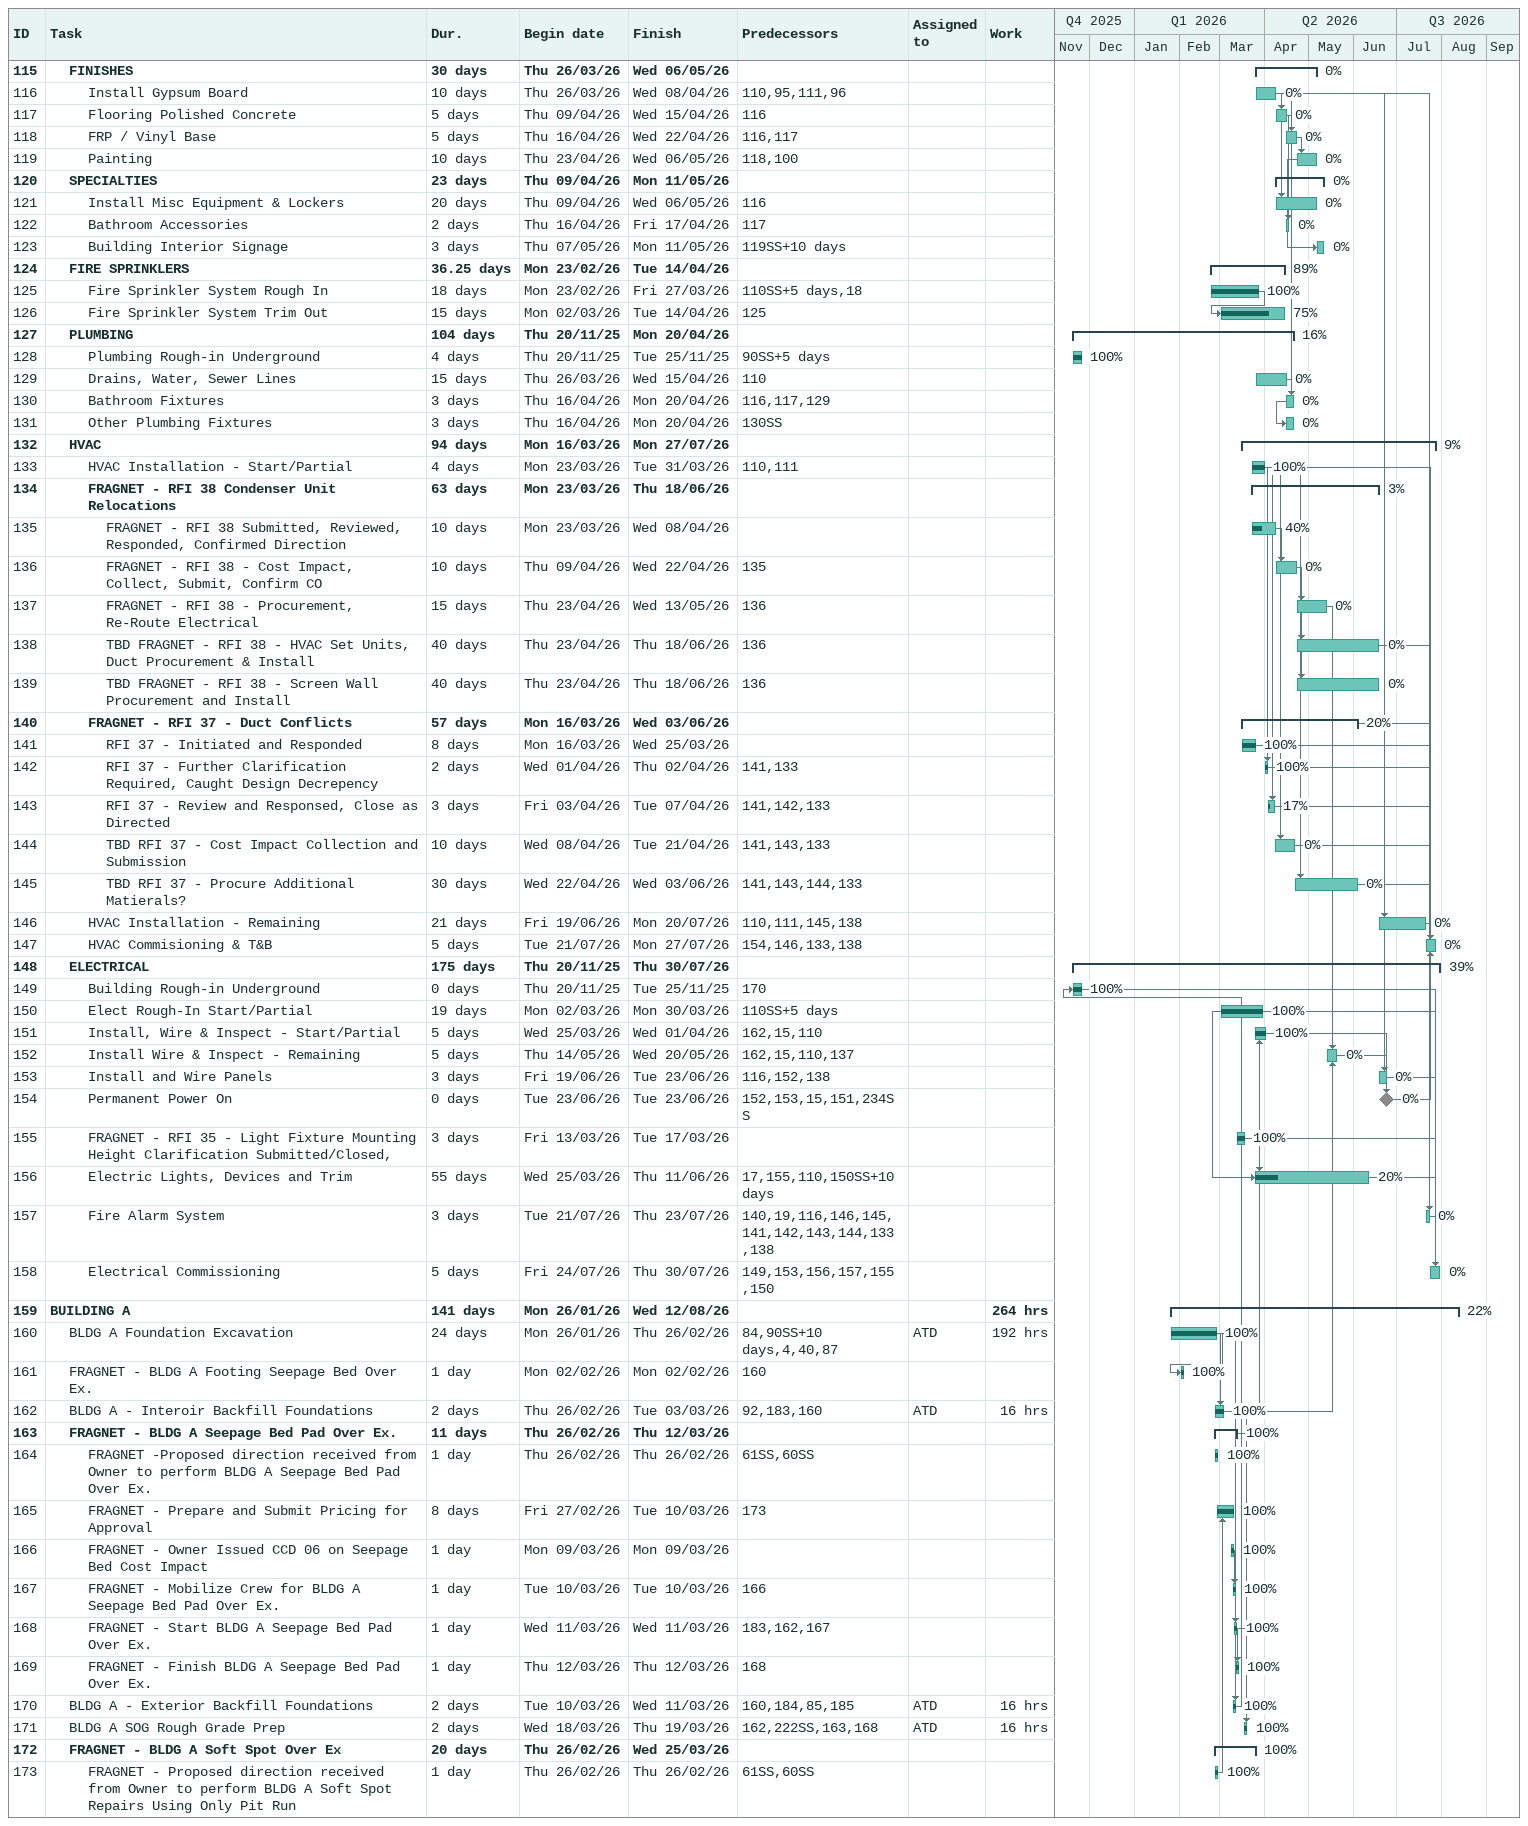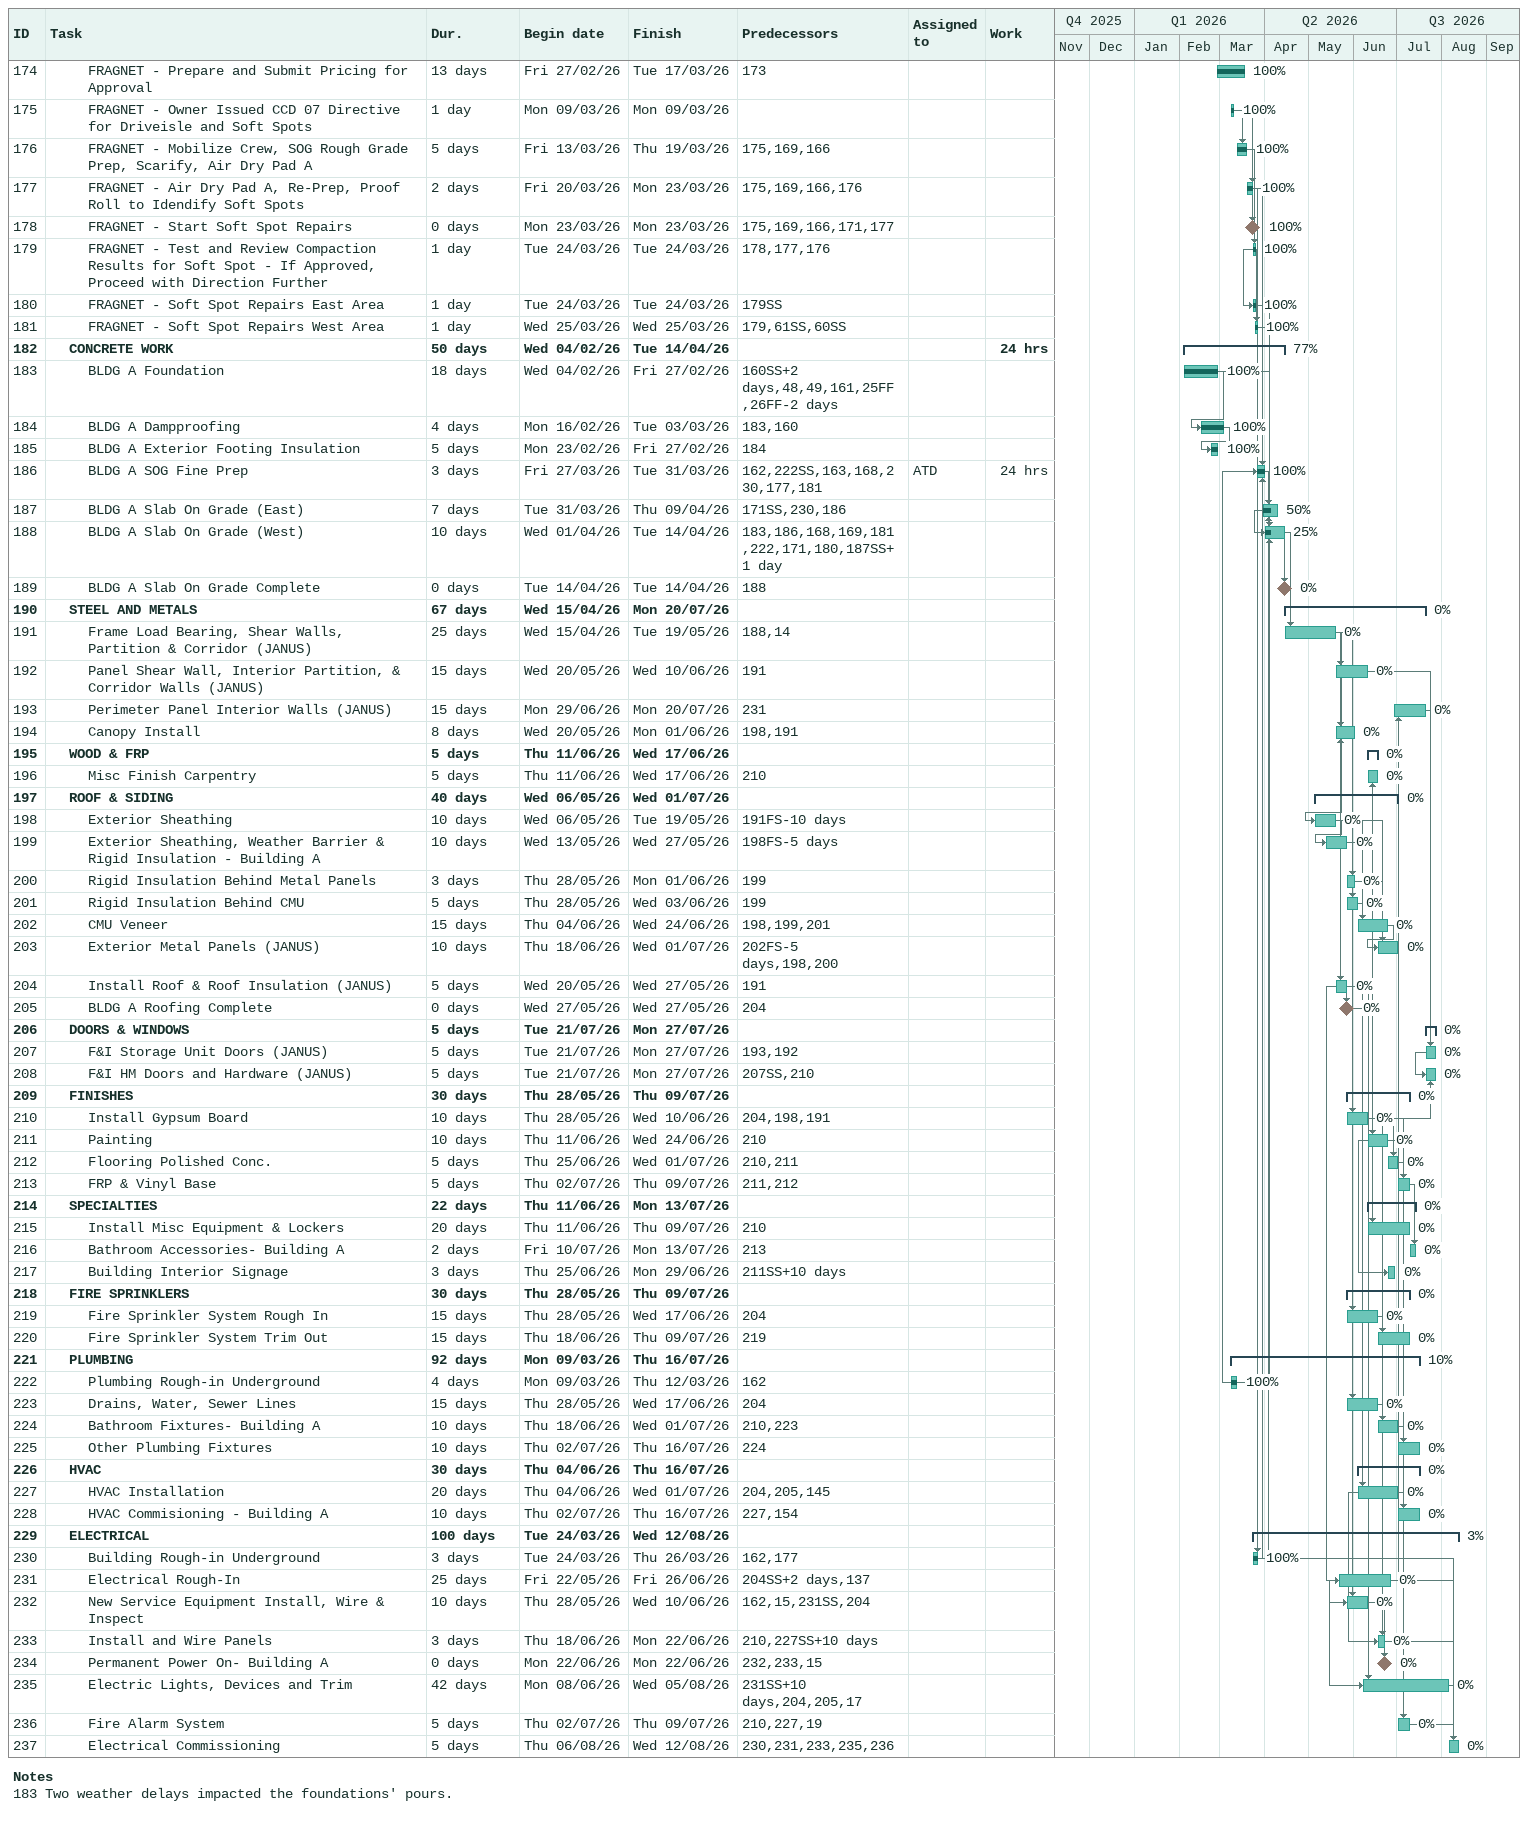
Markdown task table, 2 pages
| ID | Level | Task | Duration | Start | Finish | Predecessors | Resources | % complete | Work (h) |
|---|---|---|---|---|---|---|---|---|---|
| 115 | 2 | **FINISHES** | 30d | 2026-03-26 | 2026-05-06 |  |  | 0 |  |
| 116 | 3 | Install Gypsum Board | 10d | 2026-03-26 | 2026-04-08 | 110, 95, 111, 96 |  | 0 |  |
| 117 | 3 | Flooring Polished Concrete | 5d | 2026-04-09 | 2026-04-15 | 116 |  | 0 |  |
| 118 | 3 | FRP / Vinyl Base | 5d | 2026-04-16 | 2026-04-22 | 116, 117 |  | 0 |  |
| 119 | 3 | Painting | 10d | 2026-04-23 | 2026-05-06 | 118, 100 |  | 0 |  |
| 120 | 2 | **SPECIALTIES** | 23d | 2026-04-09 | 2026-05-11 |  |  | 0 |  |
| 121 | 3 | Install Misc Equipment & Lockers | 20d | 2026-04-09 | 2026-05-06 | 116 |  | 0 |  |
| 122 | 3 | Bathroom Accessories | 2d | 2026-04-16 | 2026-04-17 | 117 |  | 0 |  |
| 123 | 3 | Building Interior Signage | 3d | 2026-05-07 | 2026-05-11 | 119SS+10d |  | 0 |  |
| 124 | 2 | **FIRE SPRINKLERS** | 36.25d | 2026-02-23 | 2026-04-14 |  |  | 89 |  |
| 125 | 3 | Fire Sprinkler System Rough In | 18d | 2026-02-23 | 2026-03-27 | 110SS+5d, 18 |  | 100 |  |
| 126 | 3 | Fire Sprinkler System Trim Out | 15d | 2026-03-02 | 2026-04-14 | 125 |  | 75 |  |
| 127 | 2 | **PLUMBING** | 104d | 2025-11-20 | 2026-04-20 |  |  | 16 |  |
| 128 | 3 | Plumbing Rough-in Underground | 4d | 2025-11-20 | 2025-11-25 | 90SS+5d |  | 100 |  |
| 129 | 3 | Drains, Water, Sewer Lines | 15d | 2026-03-26 | 2026-04-15 | 110 |  | 0 |  |
| 130 | 3 | Bathroom Fixtures | 3d | 2026-04-16 | 2026-04-20 | 116, 117, 129 |  | 0 |  |
| 131 | 3 | Other Plumbing Fixtures | 3d | 2026-04-16 | 2026-04-20 | 130SS |  | 0 |  |
| 132 | 2 | **HVAC** | 94d | 2026-03-16 | 2026-07-27 |  |  | 9 |  |
| 133 | 3 | HVAC Installation - Start/Partial | 4d | 2026-03-23 | 2026-03-31 | 110, 111 |  | 100 |  |
| 134 | 3 | **FRAGNET - RFI 38 Condenser Unit Relocations** | 63d | 2026-03-23 | 2026-06-18 |  |  | 3 |  |
| 135 | 4 | FRAGNET - RFI 38 Submitted, Reviewed, Responded, Confirmed Direction | 10d | 2026-03-23 | 2026-04-08 |  |  | 40 |  |
| 136 | 4 | FRAGNET - RFI 38 - Cost Impact, Collect, Submit, Confirm CO | 10d | 2026-04-09 | 2026-04-22 | 135 |  | 0 |  |
| 137 | 4 | FRAGNET - RFI 38 - Procurement, Re-Route Electrical | 15d | 2026-04-23 | 2026-05-13 | 136 |  | 0 |  |
| 138 | 4 | TBD FRAGNET - RFI 38 - HVAC Set Units, Duct Procurement & Install | 40d | 2026-04-23 | 2026-06-18 | 136 |  | 0 |  |
| 139 | 4 | TBD FRAGNET - RFI 38 - Screen Wall Procurement and Install | 40d | 2026-04-23 | 2026-06-18 | 136 |  | 0 |  |
| 140 | 3 | **FRAGNET - RFI 37 - Duct Conflicts** | 57d | 2026-03-16 | 2026-06-03 |  |  | 20 |  |
| 141 | 4 | RFI 37 - Initiated and Responded | 8d | 2026-03-16 | 2026-03-25 |  |  | 100 |  |
| 142 | 4 | RFI 37 - Further Clarification Required, Caught Design Decrepency | 2d | 2026-04-01 | 2026-04-02 | 141, 133 |  | 100 |  |
| 143 | 4 | RFI 37 - Review and Responsed, Close as Directed | 3d | 2026-04-03 | 2026-04-07 | 141, 142, 133 |  | 17 |  |
| 144 | 4 | TBD RFI 37 - Cost Impact Collection and Submission | 10d | 2026-04-08 | 2026-04-21 | 141, 143, 133 |  | 0 |  |
| 145 | 4 | TBD RFI 37 - Procure Additional Matierals? | 30d | 2026-04-22 | 2026-06-03 | 141, 143, 144, 133 |  | 0 |  |
| 146 | 3 | HVAC Installation - Remaining | 21d | 2026-06-19 | 2026-07-20 | 110, 111, 145, 138 |  | 0 |  |
| 147 | 3 | HVAC Commisioning & T&B | 5d | 2026-07-21 | 2026-07-27 | 154, 146, 133, 138 |  | 0 |  |
| 148 | 2 | **ELECTRICAL** | 175d | 2025-11-20 | 2026-07-30 |  |  | 39 |  |
| 149 | 3 | Building Rough-in Underground | 0d | 2025-11-20 | 2025-11-25 | 170 |  | 100 |  |
| 150 | 3 | Elect Rough-In Start/Partial | 19d | 2026-03-02 | 2026-03-30 | 110SS+5d |  | 100 |  |
| 151 | 3 | Install, Wire & Inspect - Start/Partial | 5d | 2026-03-25 | 2026-04-01 | 162, 15, 110 |  | 100 |  |
| 152 | 3 | Install Wire & Inspect - Remaining | 5d | 2026-05-14 | 2026-05-20 | 162, 15, 110, 137 |  | 0 |  |
| 153 | 3 | Install and Wire Panels | 3d | 2026-06-19 | 2026-06-23 | 116, 152, 138 |  | 0 |  |
| 154 | 3 | Permanent Power On | 0d | 2026-06-23 | 2026-06-23 | 152, 153, 15, 151, 234SS |  | 0 |  |
| 155 | 3 | FRAGNET - RFI 35 - Light Fixture Mounting Height Clarification Submitted/Closed, | 3d | 2026-03-13 | 2026-03-17 |  |  | 100 |  |
| 156 | 3 | Electric Lights, Devices and Trim | 55d | 2026-03-25 | 2026-06-11 | 17, 155, 110, 150SS+10d |  | 20 |  |
| 157 | 3 | Fire Alarm System | 3d | 2026-07-21 | 2026-07-23 | 140, 19, 116, 146, 145, 141, 142, 143, 144, 133, 138 |  | 0 |  |
| 158 | 3 | Electrical Commissioning | 5d | 2026-07-24 | 2026-07-30 | 149, 153, 156, 157, 155, 150 |  | 0 |  |
| 159 | 1 | **BUILDING A** | 141d | 2026-01-26 | 2026-08-12 |  |  | 22 | 264 |
| 160 | 2 | BLDG A Foundation Excavation | 24d | 2026-01-26 | 2026-02-26 | 84, 90SS+10d, 4, 40, 87 | ATD | 100 | 192 |
| 161 | 2 | FRAGNET - BLDG A Footing Seepage Bed Over Ex. | 1d | 2026-02-02 | 2026-02-02 | 160 |  | 100 |  |
| 162 | 2 | BLDG A - Interoir Backfill Foundations | 2d | 2026-02-26 | 2026-03-03 | 92, 183, 160 | ATD | 100 | 16 |
| 163 | 2 | **FRAGNET - BLDG A Seepage Bed Pad Over Ex.** | 11d | 2026-02-26 | 2026-03-12 |  |  | 100 |  |
| 164 | 3 | FRAGNET -Proposed direction received from Owner to perform BLDG A Seepage Bed Pad Over Ex. | 1d | 2026-02-26 | 2026-02-26 | 61SS, 60SS |  | 100 |  |
| 165 | 3 | FRAGNET - Prepare and Submit Pricing for Approval | 8d | 2026-02-27 | 2026-03-10 | 173 |  | 100 |  |
| 166 | 3 | FRAGNET - Owner Issued CCD 06 on Seepage Bed Cost Impact | 1d | 2026-03-09 | 2026-03-09 |  |  | 100 |  |
| 167 | 3 | FRAGNET - Mobilize Crew for BLDG A Seepage Bed Pad Over Ex. | 1d | 2026-03-10 | 2026-03-10 | 166 |  | 100 |  |
| 168 | 3 | FRAGNET - Start BLDG A Seepage Bed Pad Over Ex. | 1d | 2026-03-11 | 2026-03-11 | 183, 162, 167 |  | 100 |  |
| 169 | 3 | FRAGNET - Finish BLDG A Seepage Bed Pad Over Ex. | 1d | 2026-03-12 | 2026-03-12 | 168 |  | 100 |  |
| 170 | 2 | BLDG A - Exterior Backfill Foundations | 2d | 2026-03-10 | 2026-03-11 | 160, 184, 85, 185 | ATD | 100 | 16 |
| 171 | 2 | BLDG A SOG Rough Grade Prep | 2d | 2026-03-18 | 2026-03-19 | 162, 222SS, 163, 168 | ATD | 100 | 16 |
| 172 | 2 | **FRAGNET - BLDG A Soft Spot Over Ex** | 20d | 2026-02-26 | 2026-03-25 |  |  | 100 |  |
| 173 | 3 | FRAGNET - Proposed direction received from Owner to perform BLDG A Soft Spot Repairs Using Only Pit Run | 1d | 2026-02-26 | 2026-02-26 | 61SS, 60SS |  | 100 |  |
| 174 | 3 | FRAGNET - Prepare and Submit Pricing for Approval | 13d | 2026-02-27 | 2026-03-17 | 173 |  | 100 |  |
| 175 | 3 | FRAGNET - Owner Issued CCD 07 Directive for Driveisle and Soft Spots | 1d | 2026-03-09 | 2026-03-09 |  |  | 100 |  |
| 176 | 3 | FRAGNET - Mobilize Crew, SOG Rough Grade Prep, Scarify, Air Dry Pad A | 5d | 2026-03-13 | 2026-03-19 | 175, 169, 166 |  | 100 |  |
| 177 | 3 | FRAGNET - Air Dry Pad A, Re-Prep, Proof Roll to Idendify Soft Spots | 2d | 2026-03-20 | 2026-03-23 | 175, 169, 166, 176 |  | 100 |  |
| 178 | 3 | FRAGNET - Start Soft Spot Repairs | 0d | 2026-03-23 | 2026-03-23 | 175, 169, 166, 171, 177 |  | 100 |  |
| 179 | 3 | FRAGNET - Test and Review Compaction Results for Soft Spot - If Approved, Proceed with Direction Further | 1d | 2026-03-24 | 2026-03-24 | 178, 177, 176 |  | 100 |  |
| 180 | 3 | FRAGNET - Soft Spot Repairs East Area | 1d | 2026-03-24 | 2026-03-24 | 179SS |  | 100 |  |
| 181 | 3 | FRAGNET - Soft Spot Repairs West Area | 1d | 2026-03-25 | 2026-03-25 | 179, 61SS, 60SS |  | 100 |  |
| 182 | 2 | **CONCRETE WORK** | 50d | 2026-02-04 | 2026-04-14 |  |  | 77 | 24 |
| 183 | 3 | BLDG A Foundation | 18d | 2026-02-04 | 2026-02-27 | 160SS+2d, 48, 49, 161, 25FF, 26FF-2d |  | 100 |  |
| 184 | 3 | BLDG A Dampproofing | 4d | 2026-02-16 | 2026-03-03 | 183, 160 |  | 100 |  |
| 185 | 3 | BLDG A Exterior Footing Insulation | 5d | 2026-02-23 | 2026-02-27 | 184 |  | 100 |  |
| 186 | 3 | BLDG A SOG Fine Prep | 3d | 2026-03-27 | 2026-03-31 | 162, 222SS, 163, 168, 230, 177, 181 | ATD | 100 | 24 |
| 187 | 3 | BLDG A Slab On Grade (East) | 7d | 2026-03-31 | 2026-04-09 | 171SS, 230, 186 |  | 50 |  |
| 188 | 3 | BLDG A Slab On Grade (West) | 10d | 2026-04-01 | 2026-04-14 | 183, 186, 168, 169, 181, 222, 171, 180, 187SS+1d |  | 25 |  |
| 189 | 3 | BLDG A Slab On Grade Complete | 0d | 2026-04-14 | 2026-04-14 | 188 |  | 0 |  |
| 190 | 2 | **STEEL AND METALS** | 67d | 2026-04-15 | 2026-07-20 |  |  | 0 |  |
| 191 | 3 | Frame Load Bearing, Shear Walls, Partition & Corridor (JANUS) | 25d | 2026-04-15 | 2026-05-19 | 188, 14 |  | 0 |  |
| 192 | 3 | Panel Shear Wall, Interior Partition, & Corridor Walls (JANUS) | 15d | 2026-05-20 | 2026-06-10 | 191 |  | 0 |  |
| 193 | 3 | Perimeter Panel Interior Walls (JANUS) | 15d | 2026-06-29 | 2026-07-20 | 231 |  | 0 |  |
| 194 | 3 | Canopy Install | 8d | 2026-05-20 | 2026-06-01 | 198, 191 |  | 0 |  |
| 195 | 2 | **WOOD & FRP** | 5d | 2026-06-11 | 2026-06-17 |  |  | 0 |  |
| 196 | 3 | Misc Finish Carpentry | 5d | 2026-06-11 | 2026-06-17 | 210 |  | 0 |  |
| 197 | 2 | **ROOF & SIDING** | 40d | 2026-05-06 | 2026-07-01 |  |  | 0 |  |
| 198 | 3 | Exterior Sheathing | 10d | 2026-05-06 | 2026-05-19 | 191FS-10d |  | 0 |  |
| 199 | 3 | Exterior Sheathing, Weather Barrier & Rigid Insulation - Building A | 10d | 2026-05-13 | 2026-05-27 | 198FS-5d |  | 0 |  |
| 200 | 3 | Rigid Insulation Behind Metal Panels | 3d | 2026-05-28 | 2026-06-01 | 199 |  | 0 |  |
| 201 | 3 | Rigid Insulation Behind CMU | 5d | 2026-05-28 | 2026-06-03 | 199 |  | 0 |  |
| 202 | 3 | CMU Veneer | 15d | 2026-06-04 | 2026-06-24 | 198, 199, 201 |  | 0 |  |
| 203 | 3 | Exterior Metal Panels (JANUS) | 10d | 2026-06-18 | 2026-07-01 | 202FS-5d, 198, 200 |  | 0 |  |
| 204 | 3 | Install Roof & Roof Insulation (JANUS) | 5d | 2026-05-20 | 2026-05-27 | 191 |  | 0 |  |
| 205 | 3 | BLDG A Roofing Complete | 0d | 2026-05-27 | 2026-05-27 | 204 |  | 0 |  |
| 206 | 2 | **DOORS & WINDOWS** | 5d | 2026-07-21 | 2026-07-27 |  |  | 0 |  |
| 207 | 3 | F&I Storage Unit Doors (JANUS) | 5d | 2026-07-21 | 2026-07-27 | 193, 192 |  | 0 |  |
| 208 | 3 | F&I HM Doors and Hardware (JANUS) | 5d | 2026-07-21 | 2026-07-27 | 207SS, 210 |  | 0 |  |
| 209 | 2 | **FINISHES** | 30d | 2026-05-28 | 2026-07-09 |  |  | 0 |  |
| 210 | 3 | Install Gypsum Board | 10d | 2026-05-28 | 2026-06-10 | 204, 198, 191 |  | 0 |  |
| 211 | 3 | Painting | 10d | 2026-06-11 | 2026-06-24 | 210 |  | 0 |  |
| 212 | 3 | Flooring Polished Conc. | 5d | 2026-06-25 | 2026-07-01 | 210, 211 |  | 0 |  |
| 213 | 3 | FRP & Vinyl Base | 5d | 2026-07-02 | 2026-07-09 | 211, 212 |  | 0 |  |
| 214 | 2 | **SPECIALTIES** | 22d | 2026-06-11 | 2026-07-13 |  |  | 0 |  |
| 215 | 3 | Install Misc Equipment & Lockers | 20d | 2026-06-11 | 2026-07-09 | 210 |  | 0 |  |
| 216 | 3 | Bathroom Accessories- Building A | 2d | 2026-07-10 | 2026-07-13 | 213 |  | 0 |  |
| 217 | 3 | Building Interior Signage | 3d | 2026-06-25 | 2026-06-29 | 211SS+10d |  | 0 |  |
| 218 | 2 | **FIRE SPRINKLERS** | 30d | 2026-05-28 | 2026-07-09 |  |  | 0 |  |
| 219 | 3 | Fire Sprinkler System Rough In | 15d | 2026-05-28 | 2026-06-17 | 204 |  | 0 |  |
| 220 | 3 | Fire Sprinkler System Trim Out | 15d | 2026-06-18 | 2026-07-09 | 219 |  | 0 |  |
| 221 | 2 | **PLUMBING** | 92d | 2026-03-09 | 2026-07-16 |  |  | 10 |  |
| 222 | 3 | Plumbing Rough-in Underground | 4d | 2026-03-09 | 2026-03-12 | 162 |  | 100 |  |
| 223 | 3 | Drains, Water, Sewer Lines | 15d | 2026-05-28 | 2026-06-17 | 204 |  | 0 |  |
| 224 | 3 | Bathroom Fixtures- Building A | 10d | 2026-06-18 | 2026-07-01 | 210, 223 |  | 0 |  |
| 225 | 3 | Other Plumbing Fixtures | 10d | 2026-07-02 | 2026-07-16 | 224 |  | 0 |  |
| 226 | 2 | **HVAC** | 30d | 2026-06-04 | 2026-07-16 |  |  | 0 |  |
| 227 | 3 | HVAC Installation | 20d | 2026-06-04 | 2026-07-01 | 204, 205, 145 |  | 0 |  |
| 228 | 3 | HVAC Commisioning - Building A | 10d | 2026-07-02 | 2026-07-16 | 227, 154 |  | 0 |  |
| 229 | 2 | **ELECTRICAL** | 100d | 2026-03-24 | 2026-08-12 |  |  | 3 |  |
| 230 | 3 | Building Rough-in Underground | 3d | 2026-03-24 | 2026-03-26 | 162, 177 |  | 100 |  |
| 231 | 3 | Electrical Rough-In | 25d | 2026-05-22 | 2026-06-26 | 204SS+2d, 137 |  | 0 |  |
| 232 | 3 | New Service Equipment Install, Wire & Inspect | 10d | 2026-05-28 | 2026-06-10 | 162, 15, 231SS, 204 |  | 0 |  |
| 233 | 3 | Install and Wire Panels | 3d | 2026-06-18 | 2026-06-22 | 210, 227SS+10d |  | 0 |  |
| 234 | 3 | Permanent Power On- Building A | 0d | 2026-06-22 | 2026-06-22 | 232, 233, 15 |  | 0 |  |
| 235 | 3 | Electric Lights, Devices and Trim | 42d | 2026-06-08 | 2026-08-05 | 231SS+10d, 204, 205, 17 |  | 0 |  |
| 236 | 3 | Fire Alarm System | 5d | 2026-07-02 | 2026-07-09 | 210, 227, 19 |  | 0 |  |
| 237 | 3 | Electrical Commissioning | 5d | 2026-08-06 | 2026-08-12 | 230, 231, 233, 235, 236 |  | 0 |  |

Notes
- 183: Two weather delays impacted the foundations' pours.
